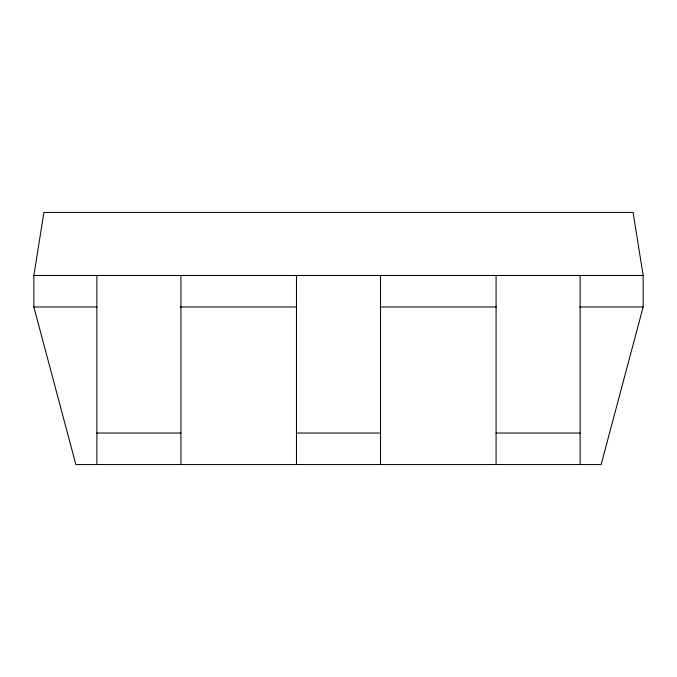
<?xml version="1.0" encoding="UTF-8"?>
<svg xmlns="http://www.w3.org/2000/svg" width="677" height="677" viewBox="0 0 677 677"><rect width="100%" height="100%" fill="white"/><g stroke="black" fill="none" stroke-linecap="round" stroke-linejoin="round"><path stroke-width="1.02" d="M33.85 275.471L43.912 212.434L633.088 212.434L643.15 275.471L643.15 306.986L601.134 464.566L75.866 464.566L33.85 306.986L33.85 275.471L643.15 275.471M33.85 306.986L96.879 306.986M180.353 306.986L296.577 306.986M380.051 306.986L496.283 306.986M579.757 306.986L643.15 306.986M96.879 433.043L180.92 433.043M296.475 433.043L380.525 433.043M496.08 433.043L580.121 433.043M580.121 275.471L580.121 464.566M496.08 275.471L496.08 464.566M380.525 275.471L380.525 464.566M296.475 275.471L296.475 464.566M180.92 275.471L180.92 464.566M96.879 275.471L96.879 464.566"/></g></svg>
